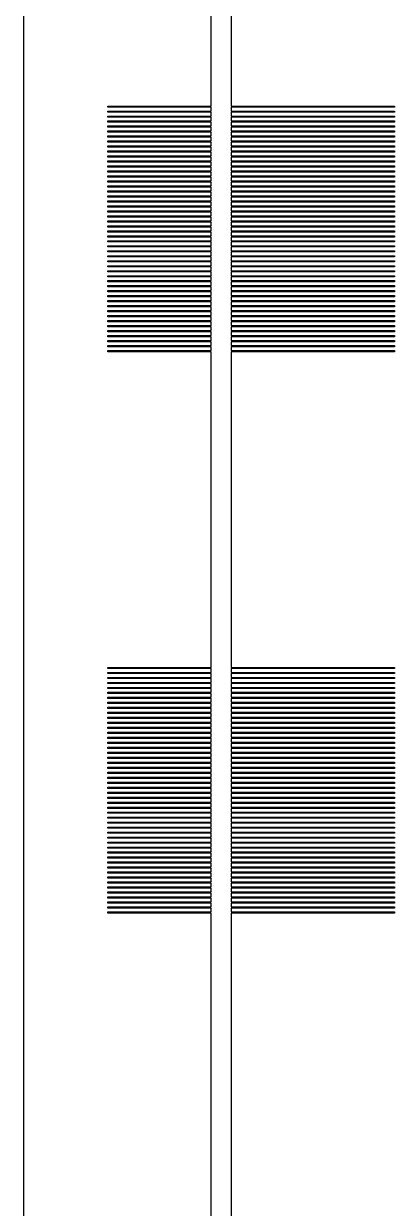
# Model space of a CAD drawing. Extents: x 40 to 187, y -3 to 150.
# Drawn here: x 39.55 to 42.59, y 72.5 to 82.21 of the extents above; entities that cross this region are included whole.
import ezdxf

# ---------------------------------------------------------------- set-up
doc = ezdxf.new("R2010")
doc.units = 0

msp = doc.modelspace()

# ---------------------------------------------------------------- linework, layer by layer
for p, q in [((39.5487, 102.374), (39.5487, 44.8809)), ((41.0889, 81.537), (41.0889, 84.1242)), ((41.2513, 84.1242), (41.2513, 81.537)), ((40.2393, 81.5268), (40.2393, 81.537)), ((40.2393, 81.537), (41.0889, 81.537)), ((41.0889, 81.5268), (40.2393, 81.5268)), ((40.2393, 81.4859), (40.2393, 81.4961)), ((40.2393, 81.4961), (41.0889, 81.4961)), ((41.0889, 81.4859), (40.2393, 81.4859)), ((41.0889, 81.4961), (41.0889, 81.5268)), ((41.0889, 81.4552), (41.0889, 81.4859)), ((41.2513, 81.537), (42.5913, 81.537)), ((42.5913, 81.5268), (41.2513, 81.5268)), ((41.2513, 81.5268), (41.2513, 81.4961)), ((41.2513, 81.4961), (42.5913, 81.4961)), ((42.5913, 81.4859), (41.2513, 81.4859)), ((41.2513, 81.4859), (41.2513, 81.4552)), ((42.5913, 81.537), (42.5913, 81.5268)), ((42.5913, 81.4961), (42.5913, 81.4859)), ((40.2393, 81.445), (40.2393, 81.4552)), ((40.2393, 81.4552), (41.0889, 81.4552)), ((41.0889, 81.445), (40.2393, 81.445)), ((40.2393, 81.4041), (40.2393, 81.4143)), ((40.2393, 81.4143), (41.0889, 81.4143)), ((41.0889, 81.4041), (40.2393, 81.4041)), ((41.0889, 81.4143), (41.0889, 81.445)), ((41.0889, 81.3734), (41.0889, 81.4041)), ((41.2513, 81.4552), (42.5913, 81.4552)), ((42.5913, 81.445), (41.2513, 81.445)), ((41.2513, 81.445), (41.2513, 81.4143)), ((41.2513, 81.4143), (42.5913, 81.4143)), ((42.5913, 81.4041), (41.2513, 81.4041)), ((41.2513, 81.4041), (41.2513, 81.3734)), ((42.5913, 81.4552), (42.5913, 81.445)), ((42.5913, 81.4143), (42.5913, 81.4041)), ((40.2393, 81.3631), (40.2393, 81.3734)), ((40.2393, 81.3734), (41.0889, 81.3734)), ((41.0889, 81.3631), (40.2393, 81.3631)), ((40.2393, 81.3223), (40.2393, 81.3325)), ((40.2393, 81.3325), (41.0889, 81.3325)), ((41.0889, 81.3223), (40.2393, 81.3223)), ((40.2393, 81.2813), (40.2393, 81.2916)), ((40.2393, 81.2916), (41.0889, 81.2916)), ((41.0889, 81.2813), (40.2393, 81.2813)), ((41.0889, 81.3325), (41.0889, 81.3631)), ((41.0889, 81.2916), (41.0889, 81.3223)), ((41.0889, 81.2507), (41.0889, 81.2813)), ((41.2513, 81.3734), (42.5913, 81.3734)), ((42.5913, 81.3631), (41.2513, 81.3631)), ((41.2513, 81.3631), (41.2513, 81.3325)), ((41.2513, 81.3325), (42.5913, 81.3325)), ((42.5913, 81.3223), (41.2513, 81.3223)), ((41.2513, 81.3223), (41.2513, 81.2916)), ((41.2513, 81.2916), (42.5913, 81.2916)), ((42.5913, 81.2813), (41.2513, 81.2813)), ((41.2513, 81.2813), (41.2513, 81.2507)), ((42.5913, 81.3734), (42.5913, 81.3631)), ((42.5913, 81.3325), (42.5913, 81.3223)), ((42.5913, 81.2916), (42.5913, 81.2813)), ((40.2393, 81.2404), (40.2393, 81.2507)), ((40.2393, 81.2507), (41.0889, 81.2507)), ((41.0889, 81.2404), (40.2393, 81.2404)), ((40.2393, 81.1995), (40.2393, 81.2098)), ((40.2393, 81.2098), (41.0889, 81.2098)), ((41.0889, 81.1995), (40.2393, 81.1995)), ((41.0889, 81.2098), (41.0889, 81.2404)), ((41.0889, 81.1689), (41.0889, 81.1995)), ((41.2513, 81.2507), (42.5913, 81.2507)), ((42.5913, 81.2404), (41.2513, 81.2404)), ((41.2513, 81.2404), (41.2513, 81.2098)), ((41.2513, 81.2098), (42.5913, 81.2098)), ((42.5913, 81.1995), (41.2513, 81.1995)), ((41.2513, 81.1995), (41.2513, 81.1689)), ((42.5913, 81.2507), (42.5913, 81.2404)), ((42.5913, 81.2098), (42.5913, 81.1995)), ((40.2393, 81.1586), (40.2393, 81.1689)), ((40.2393, 81.1689), (41.0889, 81.1689)), ((41.0889, 81.1586), (40.2393, 81.1586)), ((40.2393, 81.1177), (40.2393, 81.128)), ((40.2393, 81.128), (41.0889, 81.128)), ((41.0889, 81.1177), (40.2393, 81.1177)), ((40.2393, 81.0768), (40.2393, 81.0871)), ((40.2393, 81.0871), (41.0889, 81.0871)), ((41.0889, 81.128), (41.0889, 81.1586)), ((41.0889, 81.0871), (41.0889, 81.1177)), ((41.2513, 81.1689), (42.5913, 81.1689)), ((42.5913, 81.1586), (41.2513, 81.1586)), ((41.2513, 81.1586), (41.2513, 81.128)), ((41.2513, 81.128), (42.5913, 81.128)), ((42.5913, 81.1177), (41.2513, 81.1177)), ((41.2513, 81.1177), (41.2513, 81.0871)), ((41.2513, 81.0871), (42.5913, 81.0871)), ((42.5913, 81.1689), (42.5913, 81.1586)), ((42.5913, 81.128), (42.5913, 81.1177)), ((42.5913, 81.0871), (42.5913, 81.0768)), ((41.0889, 81.0768), (40.2393, 81.0768)), ((40.2393, 81.0359), (40.2393, 81.0461)), ((40.2393, 81.0461), (41.0889, 81.0461)), ((41.0889, 81.0359), (40.2393, 81.0359)), ((40.2393, 80.995), (40.2393, 81.0052)), ((40.2393, 81.0052), (41.0889, 81.0052)), ((41.0889, 80.995), (40.2393, 80.995)), ((41.0889, 81.0461), (41.0889, 81.0768)), ((41.0889, 81.0052), (41.0889, 81.0359)), ((41.0889, 80.9643), (41.0889, 80.995)), ((42.5913, 81.0768), (41.2513, 81.0768)), ((41.2513, 81.0768), (41.2513, 81.0461)), ((41.2513, 81.0461), (42.5913, 81.0461)), ((42.5913, 81.0359), (41.2513, 81.0359)), ((41.2513, 81.0359), (41.2513, 81.0052)), ((41.2513, 81.0052), (42.5913, 81.0052)), ((42.5913, 80.995), (41.2513, 80.995)), ((41.2513, 80.995), (41.2513, 80.9643)), ((42.5913, 81.0461), (42.5913, 81.0359)), ((42.5913, 81.0052), (42.5913, 80.995)), ((40.2393, 80.9541), (40.2393, 80.9643)), ((40.2393, 80.9643), (41.0889, 80.9643)), ((41.0889, 80.9541), (40.2393, 80.9541)), ((40.2393, 80.9132), (40.2393, 80.9234)), ((40.2393, 80.9234), (41.0889, 80.9234)), ((41.0889, 80.9132), (40.2393, 80.9132)), ((41.0889, 80.9234), (41.0889, 80.9541)), ((41.0889, 80.8825), (41.0889, 80.9132)), ((41.2513, 80.9643), (42.5913, 80.9643)), ((42.5913, 80.9541), (41.2513, 80.9541)), ((41.2513, 80.9541), (41.2513, 80.9234)), ((41.2513, 80.9234), (42.5913, 80.9234)), ((42.5913, 80.9132), (41.2513, 80.9132)), ((41.2513, 80.9132), (41.2513, 80.8825)), ((42.5913, 80.9643), (42.5913, 80.9541)), ((42.5913, 80.9234), (42.5913, 80.9132)), ((40.2393, 80.8723), (40.2393, 80.8825)), ((40.2393, 80.8825), (41.0889, 80.8825)), ((41.0889, 80.8723), (40.2393, 80.8723)), ((40.2393, 80.8314), (40.2393, 80.8416)), ((40.2393, 80.8416), (41.0889, 80.8416)), ((41.0889, 80.8314), (40.2393, 80.8314)), ((40.2393, 80.7905), (40.2393, 80.8007)), ((40.2393, 80.8007), (41.0889, 80.8007)), ((41.0889, 80.8416), (41.0889, 80.8723)), ((41.0889, 80.8007), (41.0889, 80.8314)), ((41.2513, 80.8825), (42.5913, 80.8825)), ((42.5913, 80.8723), (41.2513, 80.8723)), ((41.2513, 80.8723), (41.2513, 80.8416)), ((41.2513, 80.8416), (42.5913, 80.8416)), ((42.5913, 80.8314), (41.2513, 80.8314)), ((41.2513, 80.8314), (41.2513, 80.8007)), ((41.2513, 80.8007), (42.5913, 80.8007)), ((42.5913, 80.8825), (42.5913, 80.8723)), ((42.5913, 80.8416), (42.5913, 80.8314)), ((42.5913, 80.8007), (42.5913, 80.7905)), ((41.0889, 80.7905), (40.2393, 80.7905)), ((40.2393, 80.7496), (40.2393, 80.7598)), ((40.2393, 80.7598), (41.0889, 80.7598)), ((41.0889, 80.7496), (40.2393, 80.7496)), ((40.2393, 80.7087), (40.2393, 80.7189)), ((40.2393, 80.7189), (41.0889, 80.7189)), ((41.0889, 80.7087), (40.2393, 80.7087)), ((41.0889, 80.7598), (41.0889, 80.7905)), ((41.0889, 80.7189), (41.0889, 80.7496)), ((41.0889, 80.678), (41.0889, 80.7087)), ((42.5913, 80.7905), (41.2513, 80.7905)), ((41.2513, 80.7905), (41.2513, 80.7598)), ((41.2513, 80.7598), (42.5913, 80.7598)), ((42.5913, 80.7496), (41.2513, 80.7496)), ((41.2513, 80.7496), (41.2513, 80.7189)), ((41.2513, 80.7189), (42.5913, 80.7189)), ((42.5913, 80.7087), (41.2513, 80.7087)), ((41.2513, 80.7087), (41.2513, 80.678)), ((42.5913, 80.7598), (42.5913, 80.7496)), ((42.5913, 80.7189), (42.5913, 80.7087)), ((40.2393, 80.6678), (40.2393, 80.678)), ((40.2393, 80.678), (41.0889, 80.678)), ((41.0889, 80.6678), (40.2393, 80.6678)), ((40.2393, 80.6269), (40.2393, 80.6371)), ((40.2393, 80.6371), (41.0889, 80.6371)), ((41.0889, 80.6269), (40.2393, 80.6269)), ((41.0889, 80.6371), (41.0889, 80.6678)), ((41.0889, 80.5962), (41.0889, 80.6269)), ((41.2513, 80.678), (42.5913, 80.678)), ((42.5913, 80.6678), (41.2513, 80.6678)), ((41.2513, 80.6678), (41.2513, 80.6371)), ((41.2513, 80.6371), (42.5913, 80.6371)), ((42.5913, 80.6269), (41.2513, 80.6269)), ((41.2513, 80.6269), (41.2513, 80.5962)), ((42.5913, 80.678), (42.5913, 80.6678)), ((42.5913, 80.6371), (42.5913, 80.6269)), ((40.2393, 80.586), (40.2393, 80.5962)), ((40.2393, 80.5962), (41.0889, 80.5962)), ((41.0889, 80.586), (40.2393, 80.586)), ((40.2393, 80.5451), (40.2393, 80.5553)), ((40.2393, 80.5553), (41.0889, 80.5553)), ((41.0889, 80.5451), (40.2393, 80.5451)), ((40.2393, 80.5042), (40.2393, 80.5144)), ((40.2393, 80.5144), (41.0889, 80.5144)), ((41.0889, 80.5042), (40.2393, 80.5042)), ((41.0889, 80.5553), (41.0889, 80.586)), ((41.0889, 80.5144), (41.0889, 80.5451)), ((41.0889, 80.4735), (41.0889, 80.5042)), ((41.2513, 80.5962), (42.5913, 80.5962)), ((42.5913, 80.586), (41.2513, 80.586)), ((41.2513, 80.586), (41.2513, 80.5553)), ((41.2513, 80.5553), (42.5913, 80.5553)), ((42.5913, 80.5451), (41.2513, 80.5451)), ((41.2513, 80.5451), (41.2513, 80.5144)), ((41.2513, 80.5144), (42.5913, 80.5144)), ((42.5913, 80.5042), (41.2513, 80.5042)), ((41.2513, 80.5042), (41.2513, 80.4735)), ((42.5913, 80.5962), (42.5913, 80.586)), ((42.5913, 80.5553), (42.5913, 80.5451)), ((42.5913, 80.5144), (42.5913, 80.5042)), ((40.2393, 80.4633), (40.2393, 80.4735)), ((40.2393, 80.4735), (41.0889, 80.4735)), ((41.0889, 80.4633), (40.2393, 80.4633)), ((40.2393, 80.4224), (40.2393, 80.4326)), ((40.2393, 80.4326), (41.0889, 80.4326)), ((41.0889, 80.4224), (40.2393, 80.4224)), ((41.0889, 80.4326), (41.0889, 80.4633)), ((41.0889, 80.3917), (41.0889, 80.4224)), ((41.2513, 80.4735), (42.5913, 80.4735)), ((42.5913, 80.4633), (41.2513, 80.4633)), ((41.2513, 80.4633), (41.2513, 80.4326)), ((41.2513, 80.4326), (42.5913, 80.4326)), ((42.5913, 80.4224), (41.2513, 80.4224)), ((41.2513, 80.4224), (41.2513, 80.3917)), ((42.5913, 80.4735), (42.5913, 80.4633)), ((42.5913, 80.4326), (42.5913, 80.4224)), ((40.2393, 80.3815), (40.2393, 80.3917)), ((40.2393, 80.3917), (41.0889, 80.3917)), ((41.0889, 80.3815), (40.2393, 80.3815)), ((40.2393, 80.3406), (40.2393, 80.3508)), ((40.2393, 80.3508), (41.0889, 80.3508)), ((41.0889, 80.3406), (40.2393, 80.3406)), ((40.2393, 80.2997), (40.2393, 80.3099)), ((40.2393, 80.3099), (41.0889, 80.3099)), ((41.0889, 80.3508), (41.0889, 80.3815)), ((41.0889, 80.3099), (41.0889, 80.3406)), ((41.2513, 80.3917), (42.5913, 80.3917)), ((42.5913, 80.3815), (41.2513, 80.3815)), ((41.2513, 80.3815), (41.2513, 80.3508)), ((41.2513, 80.3508), (42.5913, 80.3508)), ((42.5913, 80.3406), (41.2513, 80.3406)), ((41.2513, 80.3406), (41.2513, 80.3099)), ((41.2513, 80.3099), (42.5913, 80.3099)), ((42.5913, 80.3917), (42.5913, 80.3815)), ((42.5913, 80.3508), (42.5913, 80.3406)), ((42.5913, 80.3099), (42.5913, 80.2997)), ((41.0889, 80.2997), (40.2393, 80.2997)), ((40.2393, 80.2588), (40.2393, 80.269)), ((40.2393, 80.269), (41.0889, 80.269)), ((41.0889, 80.2588), (40.2393, 80.2588)), ((40.2393, 80.2178), (40.2393, 80.2281)), ((40.2393, 80.2281), (41.0889, 80.2281)), ((41.0889, 80.2178), (40.2393, 80.2178)), ((41.0889, 80.269), (41.0889, 80.2997)), ((41.0889, 80.2281), (41.0889, 80.2588)), ((41.0889, 80.1872), (41.0889, 80.2178)), ((42.5913, 80.2997), (41.2513, 80.2997)), ((41.2513, 80.2997), (41.2513, 80.269)), ((41.2513, 80.269), (42.5913, 80.269)), ((42.5913, 80.2588), (41.2513, 80.2588)), ((41.2513, 80.2588), (41.2513, 80.2281)), ((41.2513, 80.2281), (42.5913, 80.2281)), ((42.5913, 80.2178), (41.2513, 80.2178)), ((41.2513, 80.2178), (41.2513, 80.1872)), ((42.5913, 80.269), (42.5913, 80.2588)), ((42.5913, 80.2281), (42.5913, 80.2178)), ((40.2393, 80.177), (40.2393, 80.1872)), ((40.2393, 80.1872), (41.0889, 80.1872)), ((41.0889, 80.177), (40.2393, 80.177)), ((40.2393, 80.136), (40.2393, 80.1463)), ((40.2393, 80.1463), (41.0889, 80.1463)), ((41.0889, 80.136), (40.2393, 80.136)), ((41.0889, 80.1463), (41.0889, 80.177)), ((41.0889, 80.1054), (41.0889, 80.136)), ((41.2513, 80.1872), (42.5913, 80.1872)), ((42.5913, 80.177), (41.2513, 80.177)), ((41.2513, 80.177), (41.2513, 80.1463)), ((41.2513, 80.1463), (42.5913, 80.1463)), ((42.5913, 80.136), (41.2513, 80.136)), ((41.2513, 80.136), (41.2513, 80.1054)), ((42.5913, 80.1872), (42.5913, 80.177)), ((42.5913, 80.1463), (42.5913, 80.136)), ((40.2393, 80.0952), (40.2393, 80.1054)), ((40.2393, 80.1054), (41.0889, 80.1054)), ((41.0889, 80.0952), (40.2393, 80.0952)), ((40.2393, 80.0542), (40.2393, 80.0645)), ((40.2393, 80.0645), (41.0889, 80.0645)), ((41.0889, 80.0542), (40.2393, 80.0542)), ((40.2393, 80.0133), (40.2393, 80.0236)), ((40.2393, 80.0236), (41.0889, 80.0236)), ((41.0889, 80.0645), (41.0889, 80.0952)), ((41.0889, 80.0236), (41.0889, 80.0542)), ((41.2513, 80.1054), (42.5913, 80.1054)), ((42.5913, 80.0952), (41.2513, 80.0952)), ((41.2513, 80.0952), (41.2513, 80.0645)), ((41.2513, 80.0645), (42.5913, 80.0645)), ((42.5913, 80.0542), (41.2513, 80.0542)), ((41.2513, 80.0542), (41.2513, 80.0236)), ((41.2513, 80.0236), (42.5913, 80.0236)), ((42.5913, 80.1054), (42.5913, 80.0952)), ((42.5913, 80.0645), (42.5913, 80.0542)), ((42.5913, 80.0236), (42.5913, 80.0133)), ((41.0889, 80.0133), (40.2393, 80.0133)), ((40.2393, 79.9724), (40.2393, 79.9827)), ((40.2393, 79.9827), (41.0889, 79.9827)), ((41.0889, 79.9724), (40.2393, 79.9724)), ((40.2393, 79.9315), (40.2393, 79.9418)), ((40.2393, 79.9418), (41.0889, 79.9418)), ((41.0889, 79.9315), (40.2393, 79.9315)), ((41.0889, 79.9827), (41.0889, 80.0133)), ((41.0889, 79.9418), (41.0889, 79.9724)), ((41.0889, 79.9008), (41.0889, 79.9315)), ((42.5913, 80.0133), (41.2513, 80.0133)), ((41.2513, 80.0133), (41.2513, 79.9827)), ((41.2513, 79.9827), (42.5913, 79.9827)), ((42.5913, 79.9724), (41.2513, 79.9724)), ((41.2513, 79.9724), (41.2513, 79.9418)), ((41.2513, 79.9418), (42.5913, 79.9418)), ((42.5913, 79.9315), (41.2513, 79.9315)), ((41.2513, 79.9315), (41.2513, 79.9008)), ((42.5913, 79.9827), (42.5913, 79.9724)), ((42.5913, 79.9418), (42.5913, 79.9315)), ((40.2393, 79.8906), (40.2393, 79.9008)), ((40.2393, 79.9008), (41.0889, 79.9008)), ((41.0889, 79.8906), (40.2393, 79.8906)), ((40.2393, 79.8497), (40.2393, 79.8599)), ((40.2393, 79.8599), (41.0889, 79.8599)), ((41.0889, 79.8497), (40.2393, 79.8497)), ((41.0889, 79.8599), (41.0889, 79.8906)), ((41.0889, 79.819), (41.0889, 79.8497)), ((41.2513, 79.9008), (42.5913, 79.9008)), ((42.5913, 79.8906), (41.2513, 79.8906)), ((41.2513, 79.8906), (41.2513, 79.8599)), ((41.2513, 79.8599), (42.5913, 79.8599)), ((42.5913, 79.8497), (41.2513, 79.8497)), ((41.2513, 79.8497), (41.2513, 79.819)), ((42.5913, 79.9008), (42.5913, 79.8906)), ((42.5913, 79.8599), (42.5913, 79.8497)), ((40.2393, 79.8088), (40.2393, 79.819)), ((40.2393, 79.819), (41.0889, 79.819)), ((41.0889, 79.8088), (40.2393, 79.8088)), ((40.2393, 79.7679), (40.2393, 79.7782)), ((40.2393, 79.7782), (41.0889, 79.7782)), ((41.0889, 79.7679), (40.2393, 79.7679)), ((40.2393, 79.727), (40.2393, 79.7372)), ((40.2393, 79.7372), (41.0889, 79.7372)), ((41.0889, 79.727), (40.2393, 79.727)), ((41.0889, 79.7782), (41.0889, 79.8088)), ((41.0889, 79.7372), (41.0889, 79.7679)), ((41.0889, 79.6963), (41.0889, 79.727)), ((41.2513, 79.819), (42.5913, 79.819)), ((42.5913, 79.8088), (41.2513, 79.8088)), ((41.2513, 79.8088), (41.2513, 79.7782)), ((41.2513, 79.7782), (42.5913, 79.7782)), ((42.5913, 79.7679), (41.2513, 79.7679)), ((41.2513, 79.7679), (41.2513, 79.7372)), ((41.2513, 79.7372), (42.5913, 79.7372)), ((42.5913, 79.727), (41.2513, 79.727)), ((41.2513, 79.727), (41.2513, 79.6963)), ((42.5913, 79.819), (42.5913, 79.8088)), ((42.5913, 79.7782), (42.5913, 79.7679)), ((42.5913, 79.7372), (42.5913, 79.727)), ((40.2393, 79.6861), (40.2393, 79.6963)), ((40.2393, 79.6963), (41.0889, 79.6963)), ((41.0889, 79.6861), (40.2393, 79.6861)), ((40.2393, 79.6452), (40.2393, 79.6554)), ((40.2393, 79.6554), (41.0889, 79.6554)), ((41.0889, 79.6452), (40.2393, 79.6452)), ((41.0889, 79.6554), (41.0889, 79.6861)), ((41.0889, 79.6145), (41.0889, 79.6452)), ((41.2513, 79.6963), (42.5913, 79.6963)), ((42.5913, 79.6861), (41.2513, 79.6861)), ((41.2513, 79.6861), (41.2513, 79.6554)), ((41.2513, 79.6554), (42.5913, 79.6554)), ((42.5913, 79.6452), (41.2513, 79.6452)), ((41.2513, 79.6452), (41.2513, 79.6145)), ((42.5913, 79.6963), (42.5913, 79.6861)), ((42.5913, 79.6554), (42.5913, 79.6452)), ((40.2393, 79.6043), (40.2393, 79.6145)), ((40.2393, 79.6145), (41.0889, 79.6145)), ((41.0889, 79.6043), (40.2393, 79.6043)), ((40.2393, 79.5634), (40.2393, 79.5736)), ((40.2393, 79.5736), (41.0889, 79.5736)), ((41.0889, 79.5634), (40.2393, 79.5634)), ((40.2393, 79.5225), (40.2393, 79.5327)), ((40.2393, 79.5327), (41.0889, 79.5327)), ((41.0889, 79.5736), (41.0889, 79.6043)), ((41.0889, 79.5327), (41.0889, 79.5634)), ((41.2513, 79.6145), (42.5913, 79.6145)), ((42.5913, 79.6043), (41.2513, 79.6043)), ((41.2513, 79.6043), (41.2513, 79.5736)), ((41.2513, 79.5736), (42.5913, 79.5736)), ((42.5913, 79.5634), (41.2513, 79.5634)), ((41.2513, 79.5634), (41.2513, 79.5327)), ((41.2513, 79.5327), (42.5913, 79.5327)), ((42.5913, 79.6145), (42.5913, 79.6043)), ((42.5913, 79.5736), (42.5913, 79.5634)), ((42.5913, 79.5327), (42.5913, 79.5225)), ((41.0889, 79.5225), (40.2393, 79.5225)), ((41.0889, 76.9353), (41.0889, 79.5225)), ((42.5913, 79.5225), (41.2513, 79.5225)), ((41.2513, 79.5225), (41.2513, 76.9353)), ((40.2393, 76.9251), (40.2393, 76.9353)), ((40.2393, 76.9353), (41.0889, 76.9353)), ((41.0889, 76.9251), (40.2393, 76.9251)), ((41.0889, 76.8944), (41.0889, 76.9251)), ((41.2513, 76.9353), (42.5913, 76.9353)), ((42.5913, 76.9251), (41.2513, 76.9251)), ((41.2513, 76.9251), (41.2513, 76.8944)), ((42.5913, 76.9353), (42.5913, 76.9251)), ((40.2393, 76.8842), (40.2393, 76.8944)), ((40.2393, 76.8944), (41.0889, 76.8944)), ((41.0889, 76.8842), (40.2393, 76.8842)), ((40.2393, 76.8433), (40.2393, 76.8535)), ((40.2393, 76.8535), (41.0889, 76.8535)), ((41.0889, 76.8433), (40.2393, 76.8433)), ((41.0889, 76.8535), (41.0889, 76.8842)), ((41.0889, 76.8126), (41.0889, 76.8433)), ((41.2513, 76.8944), (42.5913, 76.8944)), ((42.5913, 76.8842), (41.2513, 76.8842)), ((41.2513, 76.8842), (41.2513, 76.8535)), ((41.2513, 76.8535), (42.5913, 76.8535)), ((42.5913, 76.8433), (41.2513, 76.8433)), ((41.2513, 76.8433), (41.2513, 76.8126)), ((42.5913, 76.8944), (42.5913, 76.8842)), ((42.5913, 76.8535), (42.5913, 76.8433)), ((40.2393, 76.8024), (40.2393, 76.8126)), ((40.2393, 76.8126), (41.0889, 76.8126)), ((41.0889, 76.8024), (40.2393, 76.8024)), ((40.2393, 76.7614), (40.2393, 76.7717)), ((40.2393, 76.7717), (41.0889, 76.7717)), ((41.0889, 76.7614), (40.2393, 76.7614)), ((40.2393, 76.7206), (40.2393, 76.7308)), ((40.2393, 76.7308), (41.0889, 76.7308)), ((41.0889, 76.7206), (40.2393, 76.7206)), ((41.0889, 76.7717), (41.0889, 76.8024)), ((41.0889, 76.7308), (41.0889, 76.7614)), ((41.0889, 76.6899), (41.0889, 76.7206)), ((41.2513, 76.8126), (42.5913, 76.8126)), ((42.5913, 76.8024), (41.2513, 76.8024)), ((41.2513, 76.8024), (41.2513, 76.7717)), ((41.2513, 76.7717), (42.5913, 76.7717)), ((42.5913, 76.7614), (41.2513, 76.7614)), ((41.2513, 76.7614), (41.2513, 76.7308)), ((41.2513, 76.7308), (42.5913, 76.7308)), ((42.5913, 76.7206), (41.2513, 76.7206)), ((41.2513, 76.7206), (41.2513, 76.6899)), ((42.5913, 76.8126), (42.5913, 76.8024)), ((42.5913, 76.7717), (42.5913, 76.7614)), ((42.5913, 76.7308), (42.5913, 76.7206)), ((40.2393, 76.6796), (40.2393, 76.6899)), ((40.2393, 76.6899), (41.0889, 76.6899)), ((41.0889, 76.6796), (40.2393, 76.6796)), ((40.2393, 76.6387), (40.2393, 76.649)), ((40.2393, 76.649), (41.0889, 76.649)), ((41.0889, 76.6387), (40.2393, 76.6387)), ((41.0889, 76.649), (41.0889, 76.6796)), ((41.0889, 76.6081), (41.0889, 76.6387)), ((41.2513, 76.6899), (42.5913, 76.6899)), ((42.5913, 76.6796), (41.2513, 76.6796)), ((41.2513, 76.6796), (41.2513, 76.649)), ((41.2513, 76.649), (42.5913, 76.649)), ((42.5913, 76.6387), (41.2513, 76.6387)), ((41.2513, 76.6387), (41.2513, 76.6081)), ((42.5913, 76.6899), (42.5913, 76.6796)), ((42.5913, 76.649), (42.5913, 76.6387)), ((40.2393, 76.5978), (40.2393, 76.6081)), ((40.2393, 76.6081), (41.0889, 76.6081)), ((41.0889, 76.5978), (40.2393, 76.5978)), ((40.2393, 76.5569), (40.2393, 76.5672)), ((40.2393, 76.5672), (41.0889, 76.5672)), ((41.0889, 76.5569), (40.2393, 76.5569)), ((40.2393, 76.516), (40.2393, 76.5263)), ((40.2393, 76.5263), (41.0889, 76.5263)), ((41.0889, 76.5672), (41.0889, 76.5978)), ((41.0889, 76.5263), (41.0889, 76.5569)), ((41.2513, 76.6081), (42.5913, 76.6081)), ((42.5913, 76.5978), (41.2513, 76.5978)), ((41.2513, 76.5978), (41.2513, 76.5672)), ((41.2513, 76.5672), (42.5913, 76.5672)), ((42.5913, 76.5569), (41.2513, 76.5569)), ((41.2513, 76.5569), (41.2513, 76.5263)), ((41.2513, 76.5263), (42.5913, 76.5263)), ((42.5913, 76.6081), (42.5913, 76.5978)), ((42.5913, 76.5672), (42.5913, 76.5569)), ((42.5913, 76.5263), (42.5913, 76.516)), ((41.0889, 76.516), (40.2393, 76.516)), ((40.2393, 76.4751), (40.2393, 76.4854)), ((40.2393, 76.4854), (41.0889, 76.4854)), ((41.0889, 76.4751), (40.2393, 76.4751)), ((40.2393, 76.4342), (40.2393, 76.4444)), ((40.2393, 76.4444), (41.0889, 76.4444)), ((41.0889, 76.4342), (40.2393, 76.4342)), ((41.0889, 76.4854), (41.0889, 76.516)), ((41.0889, 76.4444), (41.0889, 76.4751)), ((41.0889, 76.4035), (41.0889, 76.4342)), ((42.5913, 76.516), (41.2513, 76.516)), ((41.2513, 76.516), (41.2513, 76.4854)), ((41.2513, 76.4854), (42.5913, 76.4854)), ((42.5913, 76.4751), (41.2513, 76.4751)), ((41.2513, 76.4751), (41.2513, 76.4444)), ((41.2513, 76.4444), (42.5913, 76.4444)), ((42.5913, 76.4342), (41.2513, 76.4342)), ((41.2513, 76.4342), (41.2513, 76.4035)), ((42.5913, 76.4854), (42.5913, 76.4751)), ((42.5913, 76.4444), (42.5913, 76.4342)), ((40.2393, 76.3933), (40.2393, 76.4035)), ((40.2393, 76.4035), (41.0889, 76.4035)), ((41.0889, 76.3933), (40.2393, 76.3933)), ((40.2393, 76.3524), (40.2393, 76.3626)), ((40.2393, 76.3626), (41.0889, 76.3626)), ((41.0889, 76.3524), (40.2393, 76.3524)), ((41.0889, 76.3626), (41.0889, 76.3933)), ((41.0889, 76.3217), (41.0889, 76.3524)), ((41.2513, 76.4035), (42.5913, 76.4035)), ((42.5913, 76.3933), (41.2513, 76.3933)), ((41.2513, 76.3933), (41.2513, 76.3626)), ((41.2513, 76.3626), (42.5913, 76.3626)), ((42.5913, 76.3524), (41.2513, 76.3524)), ((41.2513, 76.3524), (41.2513, 76.3217)), ((42.5913, 76.4035), (42.5913, 76.3933)), ((42.5913, 76.3626), (42.5913, 76.3524)), ((40.2393, 76.3115), (40.2393, 76.3217)), ((40.2393, 76.3217), (41.0889, 76.3217)), ((41.0889, 76.3115), (40.2393, 76.3115)), ((40.2393, 76.2706), (40.2393, 76.2808)), ((40.2393, 76.2808), (41.0889, 76.2808)), ((41.0889, 76.2706), (40.2393, 76.2706)), ((40.2393, 76.2297), (40.2393, 76.2399)), ((40.2393, 76.2399), (41.0889, 76.2399)), ((41.0889, 76.2808), (41.0889, 76.3115)), ((41.0889, 76.2399), (41.0889, 76.2706)), ((41.2513, 76.3217), (42.5913, 76.3217)), ((42.5913, 76.3115), (41.2513, 76.3115)), ((41.2513, 76.3115), (41.2513, 76.2808)), ((41.2513, 76.2808), (42.5913, 76.2808)), ((42.5913, 76.2706), (41.2513, 76.2706)), ((41.2513, 76.2706), (41.2513, 76.2399)), ((41.2513, 76.2399), (42.5913, 76.2399)), ((42.5913, 76.3217), (42.5913, 76.3115)), ((42.5913, 76.2808), (42.5913, 76.2706)), ((42.5913, 76.2399), (42.5913, 76.2297)), ((41.0889, 76.2297), (40.2393, 76.2297)), ((40.2393, 76.1888), (40.2393, 76.199)), ((40.2393, 76.199), (41.0889, 76.199)), ((41.0889, 76.1888), (40.2393, 76.1888)), ((40.2393, 76.1479), (40.2393, 76.1581)), ((40.2393, 76.1581), (41.0889, 76.1581)), ((41.0889, 76.1479), (40.2393, 76.1479)), ((41.0889, 76.199), (41.0889, 76.2297)), ((41.0889, 76.1581), (41.0889, 76.1888)), ((41.0889, 76.1172), (41.0889, 76.1479)), ((42.5913, 76.2297), (41.2513, 76.2297)), ((41.2513, 76.2297), (41.2513, 76.199)), ((41.2513, 76.199), (42.5913, 76.199)), ((42.5913, 76.1888), (41.2513, 76.1888)), ((41.2513, 76.1888), (41.2513, 76.1581)), ((41.2513, 76.1581), (42.5913, 76.1581)), ((42.5913, 76.1479), (41.2513, 76.1479)), ((41.2513, 76.1479), (41.2513, 76.1172)), ((42.5913, 76.199), (42.5913, 76.1888)), ((42.5913, 76.1581), (42.5913, 76.1479)), ((40.2393, 76.107), (40.2393, 76.1172)), ((40.2393, 76.1172), (41.0889, 76.1172)), ((41.0889, 76.107), (40.2393, 76.107)), ((40.2393, 76.0661), (40.2393, 76.0763)), ((40.2393, 76.0763), (41.0889, 76.0763)), ((41.0889, 76.0661), (40.2393, 76.0661)), ((41.0889, 76.0763), (41.0889, 76.107)), ((41.0889, 76.0354), (41.0889, 76.0661)), ((41.2513, 76.1172), (42.5913, 76.1172)), ((42.5913, 76.107), (41.2513, 76.107)), ((41.2513, 76.107), (41.2513, 76.0763)), ((41.2513, 76.0763), (42.5913, 76.0763)), ((42.5913, 76.0661), (41.2513, 76.0661)), ((41.2513, 76.0661), (41.2513, 76.0354)), ((42.5913, 76.1172), (42.5913, 76.107)), ((42.5913, 76.0763), (42.5913, 76.0661)), ((40.2393, 76.0252), (40.2393, 76.0354)), ((40.2393, 76.0354), (41.0889, 76.0354)), ((41.0889, 76.0252), (40.2393, 76.0252)), ((40.2393, 75.9843), (40.2393, 75.9945)), ((40.2393, 75.9945), (41.0889, 75.9945)), ((41.0889, 75.9843), (40.2393, 75.9843)), ((40.2393, 75.9434), (40.2393, 75.9536)), ((40.2393, 75.9536), (41.0889, 75.9536)), ((41.0889, 75.9434), (40.2393, 75.9434)), ((41.0889, 75.9945), (41.0889, 76.0252)), ((41.0889, 75.9536), (41.0889, 75.9843)), ((41.0889, 75.9127), (41.0889, 75.9434)), ((41.2513, 76.0354), (42.5913, 76.0354)), ((42.5913, 76.0252), (41.2513, 76.0252)), ((41.2513, 76.0252), (41.2513, 75.9945)), ((41.2513, 75.9945), (42.5913, 75.9945)), ((42.5913, 75.9843), (41.2513, 75.9843)), ((41.2513, 75.9843), (41.2513, 75.9536)), ((41.2513, 75.9536), (42.5913, 75.9536)), ((42.5913, 75.9434), (41.2513, 75.9434)), ((41.2513, 75.9434), (41.2513, 75.9127)), ((42.5913, 76.0354), (42.5913, 76.0252)), ((42.5913, 75.9945), (42.5913, 75.9843)), ((42.5913, 75.9536), (42.5913, 75.9434)), ((40.2393, 75.9025), (40.2393, 75.9127)), ((40.2393, 75.9127), (41.0889, 75.9127)), ((41.0889, 75.9025), (40.2393, 75.9025)), ((40.2393, 75.8616), (40.2393, 75.8718)), ((40.2393, 75.8718), (41.0889, 75.8718)), ((41.0889, 75.8616), (40.2393, 75.8616)), ((41.0889, 75.8718), (41.0889, 75.9025)), ((41.0889, 75.8309), (41.0889, 75.8616)), ((41.2513, 75.9127), (42.5913, 75.9127)), ((42.5913, 75.9025), (41.2513, 75.9025)), ((41.2513, 75.9025), (41.2513, 75.8718)), ((41.2513, 75.8718), (42.5913, 75.8718)), ((42.5913, 75.8616), (41.2513, 75.8616)), ((41.2513, 75.8616), (41.2513, 75.8309)), ((42.5913, 75.9127), (42.5913, 75.9025)), ((42.5913, 75.8718), (42.5913, 75.8616)), ((40.2393, 75.8207), (40.2393, 75.8309)), ((40.2393, 75.8309), (41.0889, 75.8309)), ((41.0889, 75.8207), (40.2393, 75.8207)), ((40.2393, 75.7798), (40.2393, 75.79)), ((40.2393, 75.79), (41.0889, 75.79)), ((41.0889, 75.7798), (40.2393, 75.7798)), ((40.2393, 75.7389), (40.2393, 75.7491)), ((40.2393, 75.7491), (41.0889, 75.7491)), ((41.0889, 75.79), (41.0889, 75.8207)), ((41.0889, 75.7491), (41.0889, 75.7798)), ((41.2513, 75.8309), (42.5913, 75.8309)), ((42.5913, 75.8207), (41.2513, 75.8207)), ((41.2513, 75.8207), (41.2513, 75.79)), ((41.2513, 75.79), (42.5913, 75.79)), ((42.5913, 75.7798), (41.2513, 75.7798)), ((41.2513, 75.7798), (41.2513, 75.7491)), ((41.2513, 75.7491), (42.5913, 75.7491)), ((42.5913, 75.8309), (42.5913, 75.8207)), ((42.5913, 75.79), (42.5913, 75.7798)), ((42.5913, 75.7491), (42.5913, 75.7389)), ((41.0889, 75.7389), (40.2393, 75.7389)), ((40.2393, 75.698), (40.2393, 75.7082)), ((40.2393, 75.7082), (41.0889, 75.7082)), ((41.0889, 75.698), (40.2393, 75.698)), ((40.2393, 75.6571), (40.2393, 75.6673)), ((40.2393, 75.6673), (41.0889, 75.6673)), ((41.0889, 75.6571), (40.2393, 75.6571)), ((41.0889, 75.7082), (41.0889, 75.7389)), ((41.0889, 75.6673), (41.0889, 75.698)), ((41.0889, 75.6264), (41.0889, 75.6571)), ((42.5913, 75.7389), (41.2513, 75.7389)), ((41.2513, 75.7389), (41.2513, 75.7082)), ((41.2513, 75.7082), (42.5913, 75.7082)), ((42.5913, 75.698), (41.2513, 75.698)), ((41.2513, 75.698), (41.2513, 75.6673)), ((41.2513, 75.6673), (42.5913, 75.6673)), ((42.5913, 75.6571), (41.2513, 75.6571)), ((41.2513, 75.6571), (41.2513, 75.6264)), ((42.5913, 75.7082), (42.5913, 75.698)), ((42.5913, 75.6673), (42.5913, 75.6571)), ((40.2393, 75.6161), (40.2393, 75.6264)), ((40.2393, 75.6264), (41.0889, 75.6264)), ((41.0889, 75.6161), (40.2393, 75.6161)), ((40.2393, 75.5753), (40.2393, 75.5855)), ((40.2393, 75.5855), (41.0889, 75.5855)), ((41.0889, 75.5753), (40.2393, 75.5753)), ((41.0889, 75.5855), (41.0889, 75.6161)), ((41.0889, 75.5446), (41.0889, 75.5753)), ((41.2513, 75.6264), (42.5913, 75.6264)), ((42.5913, 75.6161), (41.2513, 75.6161)), ((41.2513, 75.6161), (41.2513, 75.5855)), ((41.2513, 75.5855), (42.5913, 75.5855)), ((42.5913, 75.5753), (41.2513, 75.5753)), ((41.2513, 75.5753), (41.2513, 75.5446)), ((42.5913, 75.6264), (42.5913, 75.6161)), ((42.5913, 75.5855), (42.5913, 75.5753)), ((40.2393, 75.5343), (40.2393, 75.5446)), ((40.2393, 75.5446), (41.0889, 75.5446)), ((41.0889, 75.5343), (40.2393, 75.5343)), ((40.2393, 75.4935), (40.2393, 75.5037)), ((40.2393, 75.5037), (41.0889, 75.5037)), ((41.0889, 75.4935), (40.2393, 75.4935)), ((40.2393, 75.4525), (40.2393, 75.4628)), ((40.2393, 75.4628), (41.0889, 75.4628)), ((41.0889, 75.5037), (41.0889, 75.5343)), ((41.0889, 75.4628), (41.0889, 75.4935)), ((41.2513, 75.5446), (42.5913, 75.5446)), ((42.5913, 75.5343), (41.2513, 75.5343)), ((41.2513, 75.5343), (41.2513, 75.5037)), ((41.2513, 75.5037), (42.5913, 75.5037)), ((42.5913, 75.4935), (41.2513, 75.4935)), ((41.2513, 75.4935), (41.2513, 75.4628)), ((41.2513, 75.4628), (42.5913, 75.4628)), ((42.5913, 75.5446), (42.5913, 75.5343)), ((42.5913, 75.5037), (42.5913, 75.4935)), ((42.5913, 75.4628), (42.5913, 75.4525)), ((41.0889, 75.4525), (40.2393, 75.4525)), ((40.2393, 75.4116), (40.2393, 75.4219)), ((40.2393, 75.4219), (41.0889, 75.4219)), ((41.0889, 75.4116), (40.2393, 75.4116)), ((40.2393, 75.3707), (40.2393, 75.381)), ((40.2393, 75.381), (41.0889, 75.381)), ((41.0889, 75.3707), (40.2393, 75.3707)), ((41.0889, 75.4219), (41.0889, 75.4525)), ((41.0889, 75.381), (41.0889, 75.4116)), ((41.0889, 75.3401), (41.0889, 75.3707)), ((42.5913, 75.4525), (41.2513, 75.4525)), ((41.2513, 75.4525), (41.2513, 75.4219)), ((41.2513, 75.4219), (42.5913, 75.4219)), ((42.5913, 75.4116), (41.2513, 75.4116)), ((41.2513, 75.4116), (41.2513, 75.381)), ((41.2513, 75.381), (42.5913, 75.381)), ((42.5913, 75.3707), (41.2513, 75.3707)), ((41.2513, 75.3707), (41.2513, 75.3401)), ((42.5913, 75.4219), (42.5913, 75.4116)), ((42.5913, 75.381), (42.5913, 75.3707)), ((40.2393, 75.3298), (40.2393, 75.3401)), ((40.2393, 75.3401), (41.0889, 75.3401)), ((41.0889, 75.3298), (40.2393, 75.3298)), ((40.2393, 75.2889), (40.2393, 75.2991)), ((40.2393, 75.2991), (41.0889, 75.2991)), ((41.0889, 75.2889), (40.2393, 75.2889)), ((41.0889, 75.2991), (41.0889, 75.3298)), ((41.0889, 75.2582), (41.0889, 75.2889)), ((41.2513, 75.3401), (42.5913, 75.3401)), ((42.5913, 75.3298), (41.2513, 75.3298)), ((41.2513, 75.3298), (41.2513, 75.2991)), ((41.2513, 75.2991), (42.5913, 75.2991)), ((42.5913, 75.2889), (41.2513, 75.2889)), ((41.2513, 75.2889), (41.2513, 75.2582)), ((42.5913, 75.3401), (42.5913, 75.3298)), ((42.5913, 75.2991), (42.5913, 75.2889)), ((40.2393, 75.248), (40.2393, 75.2582)), ((40.2393, 75.2582), (41.0889, 75.2582)), ((41.0889, 75.248), (40.2393, 75.248)), ((40.2393, 75.2071), (40.2393, 75.2173)), ((40.2393, 75.2173), (41.0889, 75.2173)), ((41.0889, 75.2071), (40.2393, 75.2071)), ((40.2393, 75.1662), (40.2393, 75.1765)), ((40.2393, 75.1765), (41.0889, 75.1765)), ((41.0889, 75.1662), (40.2393, 75.1662)), ((41.0889, 75.2173), (41.0889, 75.248)), ((41.0889, 75.1765), (41.0889, 75.2071)), ((41.0889, 75.1355), (41.0889, 75.1662)), ((41.2513, 75.2582), (42.5913, 75.2582)), ((42.5913, 75.248), (41.2513, 75.248)), ((41.2513, 75.248), (41.2513, 75.2173)), ((41.2513, 75.2173), (42.5913, 75.2173)), ((42.5913, 75.2071), (41.2513, 75.2071)), ((41.2513, 75.2071), (41.2513, 75.1765)), ((41.2513, 75.1765), (42.5913, 75.1765)), ((42.5913, 75.1662), (41.2513, 75.1662)), ((41.2513, 75.1662), (41.2513, 75.1355)), ((42.5913, 75.2582), (42.5913, 75.248)), ((42.5913, 75.2173), (42.5913, 75.2071)), ((42.5913, 75.1765), (42.5913, 75.1662)), ((40.2393, 75.1253), (40.2393, 75.1355)), ((40.2393, 75.1355), (41.0889, 75.1355)), ((41.0889, 75.1253), (40.2393, 75.1253)), ((40.2393, 75.0844), (40.2393, 75.0946)), ((40.2393, 75.0946), (41.0889, 75.0946)), ((41.0889, 75.0844), (40.2393, 75.0844)), ((41.0889, 75.0946), (41.0889, 75.1253)), ((41.0889, 75.0537), (41.0889, 75.0844)), ((41.2513, 75.1355), (42.5913, 75.1355)), ((42.5913, 75.1253), (41.2513, 75.1253)), ((41.2513, 75.1253), (41.2513, 75.0946)), ((41.2513, 75.0946), (42.5913, 75.0946)), ((42.5913, 75.0844), (41.2513, 75.0844)), ((41.2513, 75.0844), (41.2513, 75.0537)), ((42.5913, 75.1355), (42.5913, 75.1253)), ((42.5913, 75.0946), (42.5913, 75.0844)), ((40.2393, 75.0435), (40.2393, 75.0537)), ((40.2393, 75.0537), (41.0889, 75.0537)), ((41.0889, 75.0435), (40.2393, 75.0435)), ((40.2393, 75.0026), (40.2393, 75.0128)), ((40.2393, 75.0128), (41.0889, 75.0128)), ((41.0889, 75.0026), (40.2393, 75.0026)), ((40.2393, 74.9617), (40.2393, 74.9719)), ((40.2393, 74.9719), (41.0889, 74.9719)), ((41.0889, 75.0128), (41.0889, 75.0435)), ((41.0889, 74.9719), (41.0889, 75.0026)), ((41.2513, 75.0537), (42.5913, 75.0537)), ((42.5913, 75.0435), (41.2513, 75.0435)), ((41.2513, 75.0435), (41.2513, 75.0128)), ((41.2513, 75.0128), (42.5913, 75.0128)), ((42.5913, 75.0026), (41.2513, 75.0026)), ((41.2513, 75.0026), (41.2513, 74.9719)), ((41.2513, 74.9719), (42.5913, 74.9719)), ((42.5913, 75.0537), (42.5913, 75.0435)), ((42.5913, 75.0128), (42.5913, 75.0026)), ((42.5913, 74.9719), (42.5913, 74.9617)), ((41.0889, 74.9617), (40.2393, 74.9617)), ((40.2393, 74.9208), (40.2393, 74.931)), ((40.2393, 74.931), (41.0889, 74.931)), ((41.0889, 74.9208), (40.2393, 74.9208)), ((41.0889, 74.931), (41.0889, 74.9617)), ((41.0889, 72.3336), (41.0889, 74.9208)), ((42.5913, 74.9617), (41.2513, 74.9617)), ((41.2513, 74.9617), (41.2513, 74.931)), ((41.2513, 74.931), (42.5913, 74.931)), ((42.5913, 74.9208), (41.2513, 74.9208)), ((41.2513, 74.9208), (41.2513, 72.3336)), ((42.5913, 74.931), (42.5913, 74.9208))]:
    msp.add_line(p, q)

doc.saveas('drawing.dxf')
